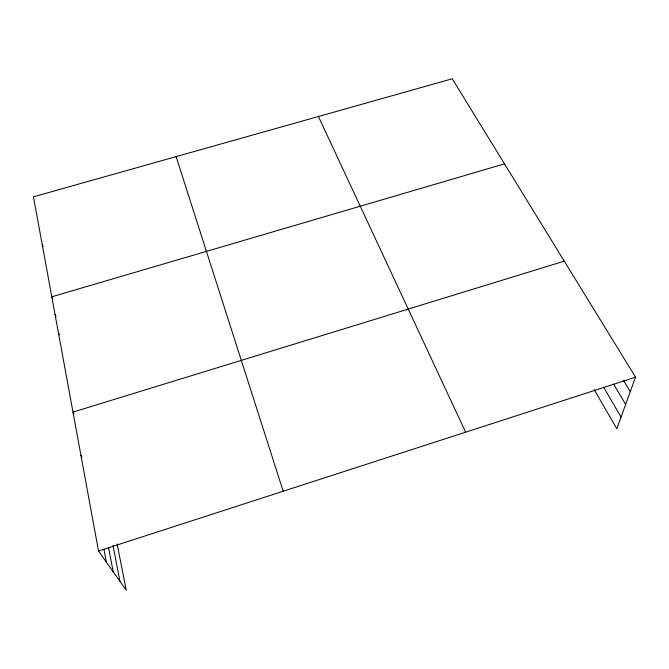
<?xml version="1.0" encoding="UTF-8"?>
<svg xmlns="http://www.w3.org/2000/svg" width="669" height="669" viewBox="0 0 669 669"><rect width="100%" height="100%" fill="white"/><g stroke="black" fill="none" stroke-linecap="round" stroke-linejoin="round"><path stroke-width="1" d="M117.108 543.905L126.232 590.217L98.51 551.013L33.45 196.837L452.244 78.783L635.55 377.182L616.81 428.762L594.156 389.55M98.51 551.013L635.55 377.182M564.276 261.153L72.988 412.087L74.016 413.843M504.51 163.863L51.806 296.785L52.742 298.591M80.957 455.438L81.986 457.111M623.558 380.477L630.298 391.633M613.548 384.048L625.657 404.419M603.563 387.134L621.075 417.03M58.454 332.978L59.399 334.743M55.084 314.614L56.02 316.404M42.247 244.712L43.167 246.577M318.427 116.506L465.632 432.182M176.114 156.621L283.188 491.238M112.977 545.377L119.952 581.336M108.554 547.493L113.186 571.761M103.904 549.216L106.312 562.044"/></g></svg>
